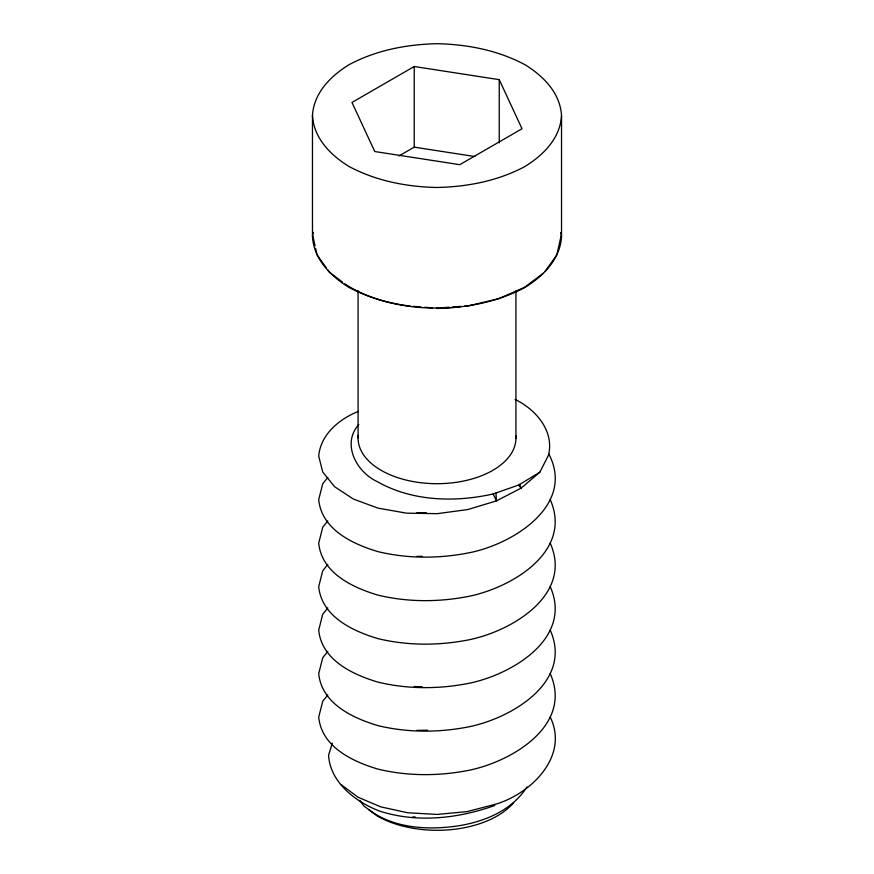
<?xml version="1.0" encoding="UTF-8"?>
<svg xmlns="http://www.w3.org/2000/svg" width="874" height="874" viewBox="0 0 874 874"><rect width="100%" height="100%" fill="white"/><g stroke="black" fill="none" stroke-linecap="round" stroke-linejoin="round"><path stroke-width="1.31" d="M460.139 306.566L459.844 306.643C421.923 311.1 382.517 305.201 348.628 287.207C330.35 275.834 313.657 258.966 312.466 236.286L312.466 115.335C313.963 92.622 330.853 75.874 349.261 64.578C376.388 50.135 406.923 44.312 437.448 43.7C467.907 44.443 498.377 50.364 525.372 64.938C543.65 76.311 560.343 93.179 561.534 115.86L561.534 236.799C560.037 259.523 543.147 276.271 524.739 287.568C497.612 302 467.077 307.823 436.552 308.446M312.466 236.286L313.395 232.353M561.534 115.86C560.037 138.573 543.147 155.321 524.739 166.617C497.612 181.06 467.077 186.883 436.552 187.495C406.093 186.752 375.623 180.831 348.628 166.257C330.35 154.884 313.657 138.016 312.466 115.335M556.825 254.924L545.256 271.148M557.12 253.635L560.977 236.395M332.328 743.129L328.58 755.169C330.033 782.361 355.838 802.081 379.502 811.05C416.286 823.024 456.851 818.73 492.936 806.123L494.815 805.522M358.318 411.37C339.32 419.105 320.561 434.323 318.704 456.13L322.746 472.026L334.578 486.709L353.413 499.065L377.95 508.133L406.53 513.158L437.208 513.672L467.874 509.531L496.454 500.878L521.002 488.195L539.837 472.211L548.49 455.223C554.531 430.915 535.642 409.283 515.092 399.462M526.967 786.873C511.115 812.088 480.503 823.341 452.131 826.673C423.814 829.983 392.055 827.372 368.675 809.553M327.816 477.433L322.746 483.726L318.704 499.622C321.632 529.491 352.495 544.032 377.95 551.625C407.459 558.737 438.136 558.737 467.874 553.024C511.377 545.059 576.097 505.806 548.719 453.781M327.816 520.937L322.746 527.23L318.704 543.125C321.632 572.994 352.495 587.525 377.95 595.128C407.47 602.23 438.136 602.241 467.874 596.527C510.864 588.169 573.366 551.723 550.194 499.567M327.816 564.429L322.746 570.722L318.704 586.618C321.632 616.487 352.495 631.028 377.95 638.621C407.47 645.733 438.136 645.733 467.874 640.019C510.864 631.673 573.366 595.216 550.194 543.06M327.816 607.922L322.746 614.225L318.704 630.121C321.643 659.99 352.495 674.52 377.961 682.124C407.47 689.225 438.136 689.236 467.874 683.512C510.864 675.165 573.366 638.719 550.194 586.563M327.816 651.425L322.746 657.718L318.704 673.614C321.643 703.483 352.495 718.013 377.95 725.617C407.47 732.718 438.136 732.729 467.874 727.015C510.864 718.657 573.377 682.212 550.194 630.056M327.816 694.917L322.746 701.21L318.704 717.106C321.643 746.975 352.495 761.516 377.961 769.109C407.47 776.221 438.136 776.221 467.874 770.507C510.864 762.161 573.366 725.715 550.194 673.559M358.875 424.48C341.231 443.763 356.57 472.2 377.262 481.607C412.058 501.436 454.808 502.55 493.165 493.963L518.675 485.037L539.837 472.211M543.147 273.387L524.411 287.382L498.65 298.711L468.683 305.802L464.75 306.097M414.221 66.511L351.982 102.444L374.76 151.53L459.779 164.683L522.018 128.751L499.24 79.665L414.221 66.511L414.221 147.149L398.959 155.954M436.552 308.172L437.251 308.129M441.184 307.834L449.039 307.255M452.972 306.96L460.827 306.381M416.756 512.874L426.304 512.754M416.756 556.367L422.208 556.301M422.218 686.789L414.221 686.494M416.756 730.358L427.67 730.216M410.387 306.129C387.455 303.212 364.065 296.657 344.695 283.777M413.009 306.337L420.853 306.949M424.786 307.255L432.63 307.867M412.954 816.808L415.489 817.168M414.221 147.149L474.943 156.544M341.231 784.743L358.067 797.241L380.703 806.844L407.677 812.765L437.208 814.437L467.317 811.575L496.366 803.993C531.545 793.188 569.302 756.032 550.194 717.051M342.553 282.16L329.334 272.142L327.826 270.022M518.675 485.037L521.002 488.195L519.822 484.414M359.804 800.409L363.66 805.784L377.153 815.934A84.931 49.031 0 0 0 513.584 802.703M317.043 254.837L326.33 267.903M493.165 493.963L496.454 500.878L495.94 493.1M560.605 232.615L561.534 236.799M312.936 236.286L315.033 245.769M315.612 248.358L316.759 253.536M515.922 290.966L515.922 438.289M499.24 79.665L499.24 142.823M358.078 290.638L358.078 437.961M515.813 435.656A78.933 45.568 0 0 1 436.716 483.693A78.933 45.568 0 0 1 358.22 435.328"/></g></svg>
